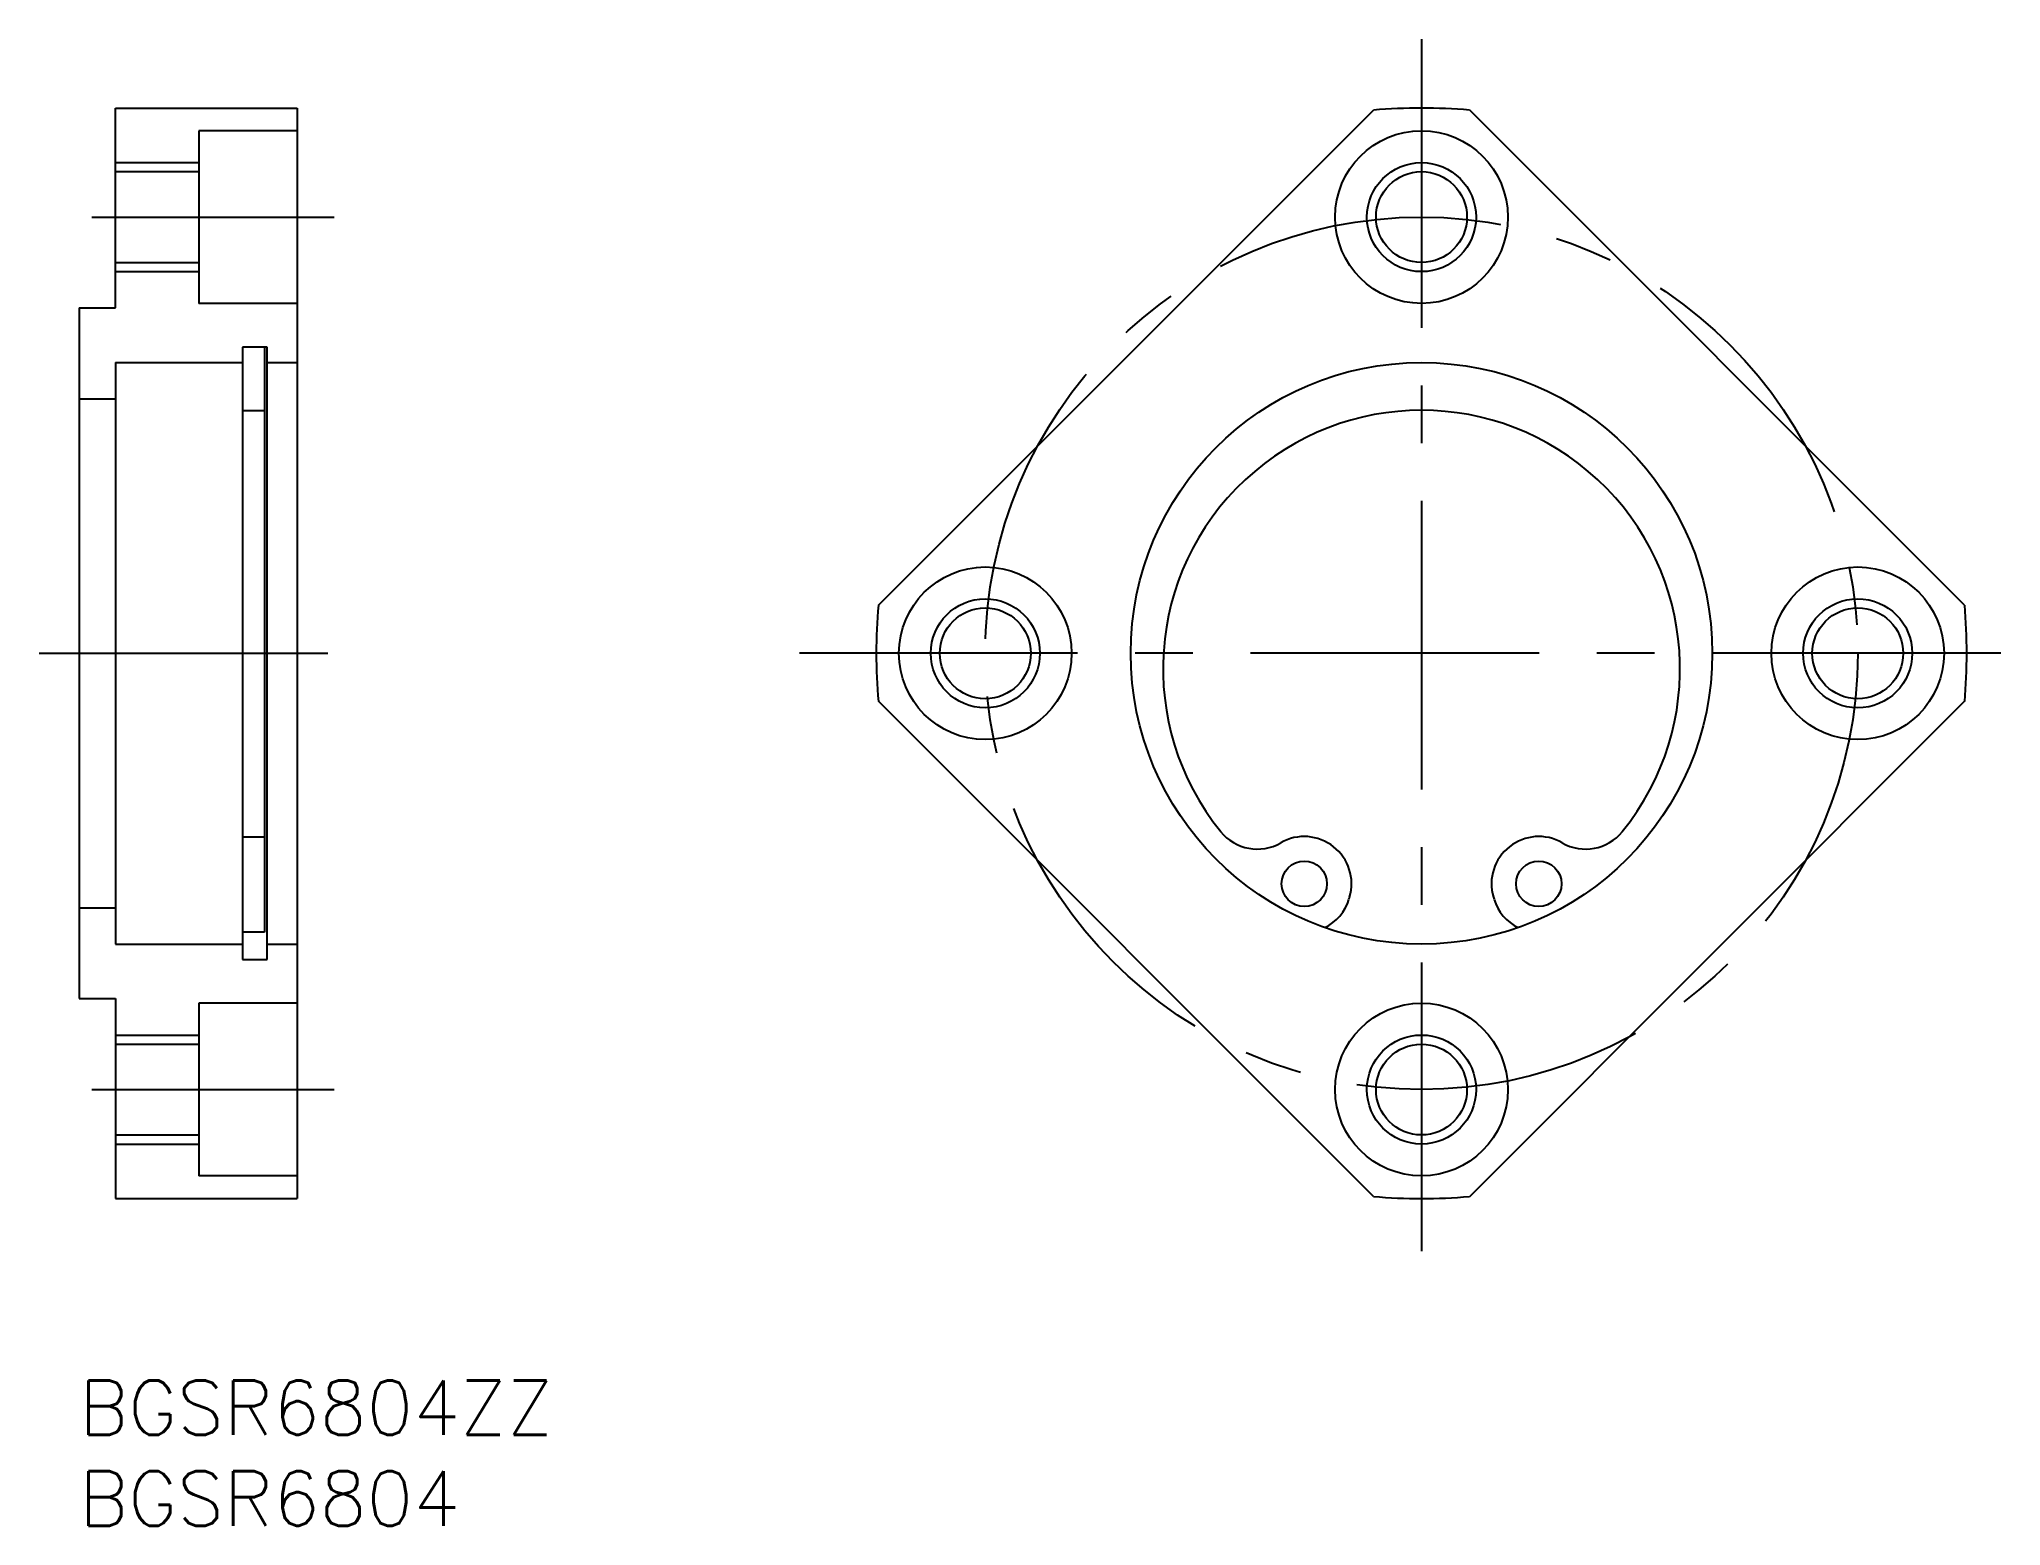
# Model space of a CAD drawing. Extents: x -2 to 106, y -8 to 74.
import ezdxf

# ---------------------------------------------------------------- set-up
doc = ezdxf.new("R2010")
doc.units = 0
doc.header["$LTSCALE"] = 0.5
doc.linetypes.add('CENTER', pattern=[50.8, 31.75, -6.35, 6.35, -6.35])
for name, color, linetype in [('MSM_CENTER', 1, 'CENTER'), ('MSM_CONTINUOUS', 7, 'CONTINUOUS'), ('MSM_NARROW', 5, 'CONTINUOUS'), ('MSM_PART_NUMBER', 7, 'CONTINUOUS')]:
    doc.layers.add(name, color=color, linetype=linetype)
doc.styles.get("Standard").update_dxf_attribs({"font": 'txt.shx', "height": 3, "bigfont": 'bigfont.shx'})

# ---------------------------------------------------------------- blocks, each defined once
blk = doc.blocks.new('*U4')
at = {"layer": 'MSM_PART_NUMBER'}
blk.add_text('BGSR6804ZZ', height=3, dxfattribs=at).set_placement((0, -3))
blk = doc.blocks.new('*U5')
at = {"layer": 'MSM_PART_NUMBER'}
blk.add_text('BGSR6804', height=3, dxfattribs=at).set_placement((0, -8))

msp = doc.modelspace()

# ---------------------------------------------------------------- linework, layer by layer
at = {"layer": 'MSM_CENTER'}
for p, q in [((73.86, 73.79), (73.86, 6.26)), ((0.7, 64), (14.03, 64)), ((-2.19, 40), (14.18, 40)), ((105.73, 40), (39.64, 40)), ((0.7, 16), (14.03, 16))]:
    msp.add_line(p, q, dxfattribs=at)
msp.add_circle((73.86, 40), 24, dxfattribs=at)
at = {"layer": 'MSM_CONTINUOUS'}
for p, q in [((2, 70), (12, 70)), ((2, 59), (2, 70)), ((12, 70), (12, 10)), ((43.98, 42.64), (71.22, 69.88)), ((103.74, 42.64), (76.51, 69.88)), ((6.6, 68.75), (6.6, 59.25)), ((12, 68.75), (6.6, 68.75)), ((2, 66.5), (6.6, 66.5)), ((2, 61.5), (6.6, 61.5)), ((0, 59), (0, 21)), ((0, 59), (2, 59)), ((12, 59.25), (6.6, 59.25)), ((9, 56.85), (9, 23.15)), ((10.35, 56.85, -1.3), (9, 56.85, -1.3)), ((10.2, 56.85), (10.2, 24.65)), ((10.35, 23.15, -0.1), (10.35, 56.85, -0.1)), ((2, 56), (2, 24)), ((2, 56), (9, 56)), ((10.35, 56, -1.3), (12, 56, -1.3)), ((0, 54), (2, 54)), ((10.2, 53.35, -1.3), (9, 53.35, -1.3)), ((71.22, 10.12), (43.98, 37.36)), ((76.51, 10.12), (103.74, 37.36)), ((10.2, 29.89, -1.3), (9, 29.89, -1.3)), ((0, 26), (2, 26)), ((69.87, 26.47), (69.91, 26.58)), ((77.82, 26.58), (77.85, 26.47)), ((2, 24), (9, 24)), ((10.2, 24.65, -1.3), (9, 24.65, -1.3)), ((10.35, 24, -1.3), (12, 24, -1.3)), ((9, 23.15, -1.3), (10.35, 23.15, -1.3)), ((0, 21), (2, 21)), ((2, 21), (2, 10)), ((6.6, 20.75), (6.6, 11.25)), ((12, 20.75), (6.6, 20.75)), ((2, 18.5), (6.6, 18.5)), ((2, 13.5), (6.6, 13.5)), ((12, 11.25), (6.6, 11.25)), ((2, 10), (12, 10))]:
    msp.add_line(p, q, dxfattribs=at)
for centre, radius in [((73.86, 64), 4.75), ((73.86, 64), 2.5), ((73.86, 40), 16), ((49.86, 40), 4.75), ((97.86, 40), 4.75), ((49.86, 40), 2.5), ((97.86, 40), 2.5), ((67.41, 27.32), 1.25), ((80.31, 27.32), 1.25), ((73.86, 16), 4.75), ((73.86, 16), 2.5)]:
    msp.add_circle(centre, radius, dxfattribs=at)
for centre, radius, start, end in [((73.86, 40), 30, 84.9445, 95.0555), ((73.86, 39.15), 14.22, 320.9849, 219.0151), ((73.86, 40), 30, 174.9445, 185.0555), ((73.86, 40), 30, 354.9445, 5.0555), ((64.83, 31.83), 2.6, 219.0151, 299.7762), ((67.41, 27.32), 2.6, 343.6002, 119.7762), ((80.31, 27.32), 2.6, 60.2238, 196.3998), ((82.89, 31.83), 2.6, 240.2238, 320.9849), ((67.47, 27.17), 2.5, 295.1934, 343.6002), ((80.25, 27.17), 2.5, 196.3998, 244.8066), ((73.86, 40), 30, 264.9445, 275.0555)]:
    msp.add_arc(centre, radius, start, end, dxfattribs=at)
at = {"layer": 'MSM_NARROW'}
for p, q in [((2, 67), (6.6, 67)), ((2, 61), (6.6, 61)), ((2, 19), (6.6, 19)), ((2, 13), (6.6, 13))]:
    msp.add_line(p, q, dxfattribs=at)
for centre in [(73.86, 64), (49.86, 40), (97.86, 40), (73.86, 16)]:
    msp.add_circle(centre, 3, dxfattribs=at)

# ---------------------------------------------------------------- block references
at = {"layer": 'MSM_CONTINUOUS'}
for name in ['*U4', '*U5']:
    msp.add_blockref(name, (0, 0), dxfattribs=at)

doc.saveas('drawing.dxf')
